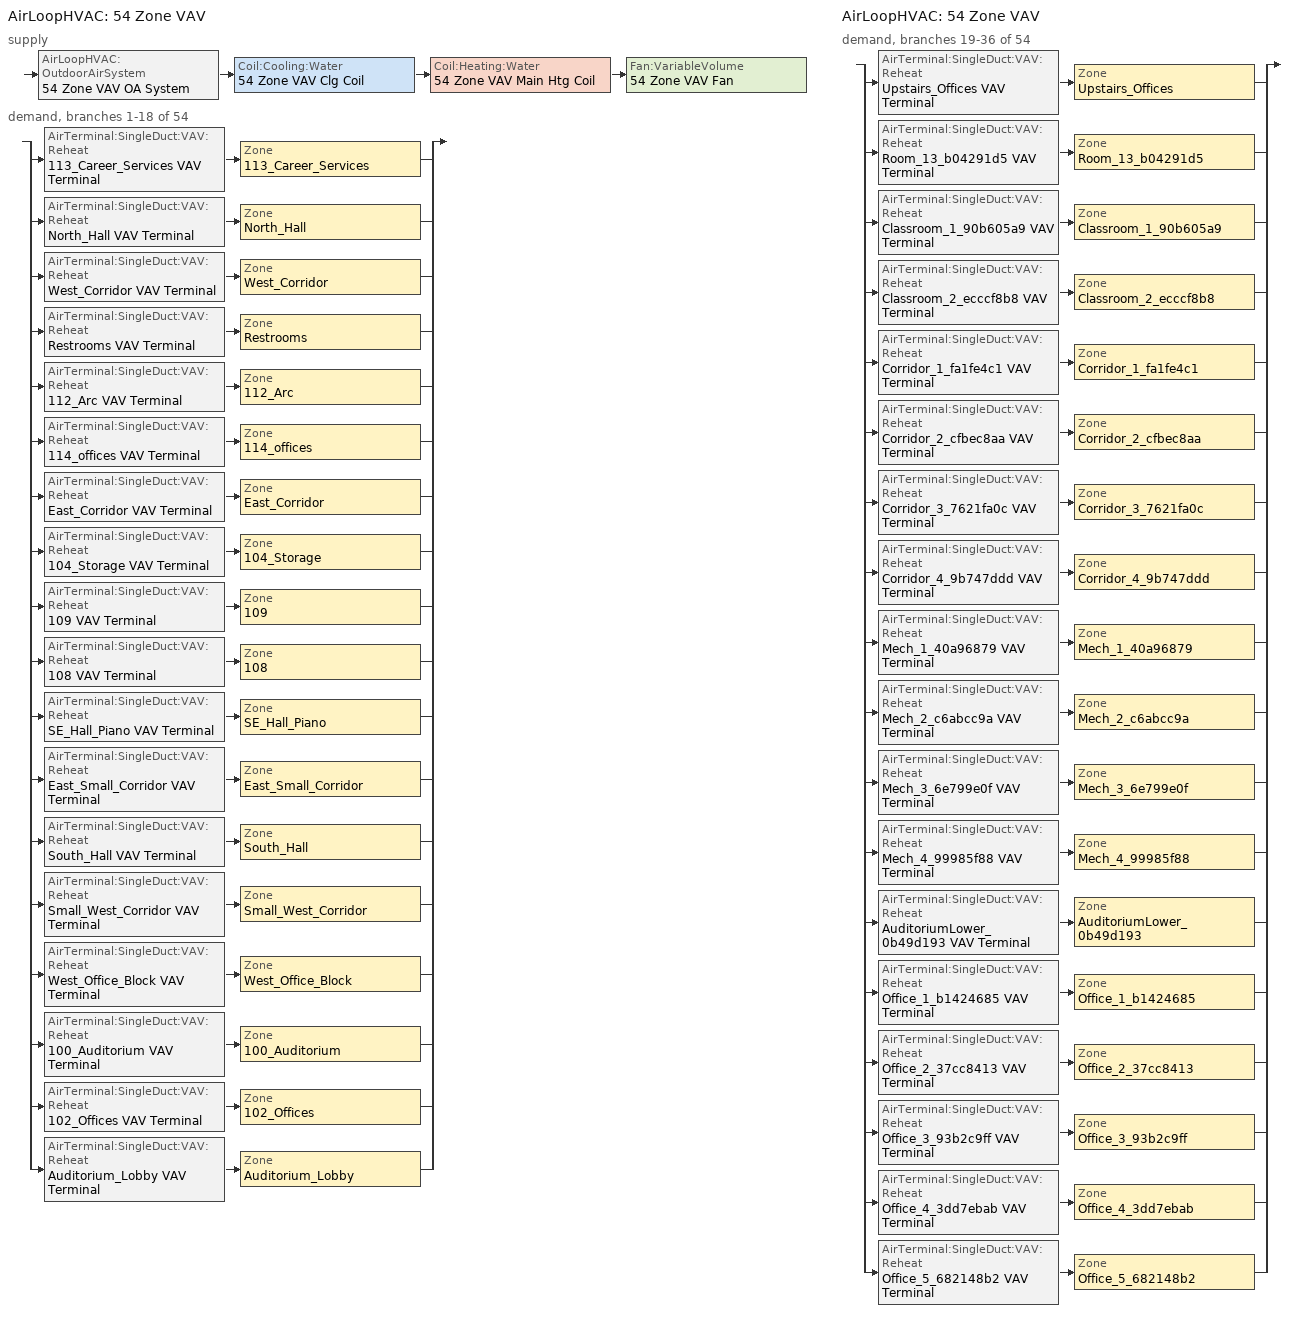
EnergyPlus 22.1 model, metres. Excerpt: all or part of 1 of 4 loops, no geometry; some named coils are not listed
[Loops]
AirLoopHVAC '54 Zone VAV'
 supply: AirLoopHVAC:OutdoorAirSystem '54 Zone VAV OA System' > Coil:Cooling:Water '54 Zone VAV Clg Coil' > Coil:Heating:Water '54 Zone VAV Main Htg Coil' > Fan:VariableVolume '54 Zone VAV Fan'
 demand, branches 1-18 of 54: split
  | AirTerminal:SingleDuct:VAV:Reheat '113_Career_Services VAV Terminal' > Zone '113_Career_Services'
  | AirTerminal:SingleDuct:VAV:Reheat 'North_Hall VAV Terminal' > Zone 'North_Hall'
  | AirTerminal:SingleDuct:VAV:Reheat 'West_Corridor VAV Terminal' > Zone 'West_Corridor'
  | AirTerminal:SingleDuct:VAV:Reheat 'Restrooms VAV Terminal' > Zone 'Restrooms'
  | AirTerminal:SingleDuct:VAV:Reheat '112_Arc VAV Terminal' > Zone '112_Arc'
  | AirTerminal:SingleDuct:VAV:Reheat '114_offices VAV Terminal' > Zone '114_offices'
  | AirTerminal:SingleDuct:VAV:Reheat 'East_Corridor VAV Terminal' > Zone 'East_Corridor'
  | AirTerminal:SingleDuct:VAV:Reheat '104_Storage VAV Terminal' > Zone '104_Storage'
  | AirTerminal:SingleDuct:VAV:Reheat '109 VAV Terminal' > Zone '109'
  | AirTerminal:SingleDuct:VAV:Reheat '108 VAV Terminal' > Zone '108'
  | AirTerminal:SingleDuct:VAV:Reheat 'SE_Hall_Piano VAV Terminal' > Zone 'SE_Hall_Piano'
  | AirTerminal:SingleDuct:VAV:Reheat 'East_Small_Corridor VAV Terminal' > Zone 'East_Small_Corridor'
  | AirTerminal:SingleDuct:VAV:Reheat 'South_Hall VAV Terminal' > Zone 'South_Hall'
  | AirTerminal:SingleDuct:VAV:Reheat 'Small_West_Corridor VAV Terminal' > Zone 'Small_West_Corridor'
  | AirTerminal:SingleDuct:VAV:Reheat 'West_Office_Block VAV Terminal' > Zone 'West_Office_Block'
  | AirTerminal:SingleDuct:VAV:Reheat '100_Auditorium VAV Terminal' > Zone '100_Auditorium'
  | AirTerminal:SingleDuct:VAV:Reheat '102_Offices VAV Terminal' > Zone '102_Offices'
  | AirTerminal:SingleDuct:VAV:Reheat 'Auditorium_Lobby VAV Terminal' > Zone 'Auditorium_Lobby'
AirLoopHVAC '54 Zone VAV'
 demand, branches 19-36 of 54: split
  | AirTerminal:SingleDuct:VAV:Reheat 'Upstairs_Offices VAV Terminal' > Zone 'Upstairs_Offices'
  | AirTerminal:SingleDuct:VAV:Reheat 'Room_13_b04291d5 VAV Terminal' > Zone 'Room_13_b04291d5'
  | AirTerminal:SingleDuct:VAV:Reheat 'Classroom_1_90b605a9 VAV Terminal' > Zone 'Classroom_1_90b605a9'
  | AirTerminal:SingleDuct:VAV:Reheat 'Classroom_2_ecccf8b8 VAV Terminal' > Zone 'Classroom_2_ecccf8b8'
  | AirTerminal:SingleDuct:VAV:Reheat 'Corridor_1_fa1fe4c1 VAV Terminal' > Zone 'Corridor_1_fa1fe4c1'
  | AirTerminal:SingleDuct:VAV:Reheat 'Corridor_2_cfbec8aa VAV Terminal' > Zone 'Corridor_2_cfbec8aa'
  | AirTerminal:SingleDuct:VAV:Reheat 'Corridor_3_7621fa0c VAV Terminal' > Zone 'Corridor_3_7621fa0c'
  | AirTerminal:SingleDuct:VAV:Reheat 'Corridor_4_9b747ddd VAV Terminal' > Zone 'Corridor_4_9b747ddd'
  | AirTerminal:SingleDuct:VAV:Reheat 'Mech_1_40a96879 VAV Terminal' > Zone 'Mech_1_40a96879'
  | AirTerminal:SingleDuct:VAV:Reheat 'Mech_2_c6abcc9a VAV Terminal' > Zone 'Mech_2_c6abcc9a'
  | AirTerminal:SingleDuct:VAV:Reheat 'Mech_3_6e799e0f VAV Terminal' > Zone 'Mech_3_6e799e0f'
  | AirTerminal:SingleDuct:VAV:Reheat 'Mech_4_99985f88 VAV Terminal' > Zone 'Mech_4_99985f88'
  | AirTerminal:SingleDuct:VAV:Reheat 'AuditoriumLower_0b49d193 VAV Terminal' > Zone 'AuditoriumLower_0b49d193'
  | AirTerminal:SingleDuct:VAV:Reheat 'Office_1_b1424685 VAV Terminal' > Zone 'Office_1_b1424685'
  | AirTerminal:SingleDuct:VAV:Reheat 'Office_2_37cc8413 VAV Terminal' > Zone 'Office_2_37cc8413'
  | AirTerminal:SingleDuct:VAV:Reheat 'Office_3_93b2c9ff VAV Terminal' > Zone 'Office_3_93b2c9ff'
  | AirTerminal:SingleDuct:VAV:Reheat 'Office_4_3dd7ebab VAV Terminal' > Zone 'Office_4_3dd7ebab'
  | AirTerminal:SingleDuct:VAV:Reheat 'Office_5_682148b2 VAV Terminal' > Zone 'Office_5_682148b2'
[DesignSpecification:OutdoorAir] Outdoor Air Method=Sum; Outdoor Air Flow per Zone=0; Outdoor Air Flow Air Changes per Hour=0
Name | Outdoor Air Flow per Person | Outdoor Air Flow per Zone Floor Area
SecondarySchool Auditorium Ventilation 1 | 0.00707921 | 0
SecondarySchool Office Ventilation 4; SecondarySchool Office Ventilation 1; SecondarySchool Office Ventilation 2; SecondarySchool Office Ventilation 5; SecondarySchool Office Ventilation 3 | 0.00943895 | 0
SecondarySchool Mechanical Ventilation 1; SecondarySchool Mechanical Ventilation 2; pre_1980::SecondarySchool::Mechanical_Ventilation; pre_1980::MediumOffice::Stair_Ventilation | 0 | 0.000254
SecondarySchool Lobby Ventilation 1; SecondarySchool Lobby Ventilation 3; pre_1980::SecondarySchool::Corridor_Ventilation; SecondarySchool Corridor Ventilation 2; SecondarySchool Corridor Ventilation 3; SecondarySchool Lobby Ventilation 2; SecondarySchool Corridor Ventilation 4; SecondarySchool Corridor Ventilation 1 | 0 | 0.000508
SecondarySchool Classroom Ventilation 1 | 0.00799951 | 0
pre_1980::SecondarySchool::Auditorium_Ventilation | 0.0070792 | 0
pre_1980::QuickServiceRestaurant::Dining_Ventilation; pre_1980::LargeHotel::Cafe_Ventilation; pre_1980::SecondarySchool::Office_Ventilation | 0.00943894 | 0
pre_1980::MediumOffice::Storage_Ventilation | 0 | 0.000762
pre_1980::SecondarySchool::Classroom_Ventilation | 0.0079995 | 0
pre_1980::QuickServiceRestaurant::Kitchen_Ventilation | 0 | 0.0023876
LargeHotel Banquet Ventilation 1; LargeHotel Banquet Ventilation 2 | 0.0100053 | 0
SecondarySchool Restroom Ventilation 1; pre_1980::SecondarySchool::Restroom_Ventilation | 0 | 0.0048768
[DesignSpecification:ZoneAirDistribution] Minimum Zone Ventilation Efficiency=0.6
100_Auditorium Design Spec Zone Air Dist; 102_Offices Design Spec Zone Air Dist; 104_Storage Design Spec Zone Air Dist; 108 Design Spec Zone Air Dist; 109 Design Spec Zone Air Dist; 112_Arc Design Spec Zone Air Dist; 113_Career_Services Design Spec Zone Air Dist; 114_offices Design Spec Zone Air Dist; AuditoriumLower_0b49d193 Design Spec Zone Air Dist; Auditorium_Lobby Design Spec Zone Air Dist; BogDining_e25f401a Design Spec Zone Air Dist; BogPlay_1_b863644b Design Spec Zone Air Dist; BogPlay_1_d1f076f9 Design Spec Zone Air Dist; BogPlay_2_4b3ae9fe Design Spec Zone Air Dist; BogPlay_2_d145e14c Design Spec Zone Air Dist; Classroom_1_90b605a9 Design Spec Zone Air Dist; Classroom_2_ecccf8b8 Design Spec Zone Air Dist; Corridor_1_fa1fe4c1 Design Spec Zone Air Dist; Corridor_2_cfbec8aa Design Spec Zone Air Dist; Corridor_3_7621fa0c Design Spec Zone Air Dist; Corridor_4_9b747ddd Design Spec Zone Air Dist; East_Corridor Design Spec Zone Air Dist; East_Small_Corridor Design Spec Zone Air Dist; Kitchen_1_55b9a759 Design Spec Zone Air Dist; Kitchen_2_b940211d Design Spec Zone Air Dist; Kitchen_3_3e9a0fb8 Design Spec Zone Air Dist; Mech_1_40a96879 Design Spec Zone Air Dist; Mech_2_c6abcc9a Design Spec Zone Air Dist; Mech_3_6e799e0f Design Spec Zone Air Dist; Mech_4_99985f88 Design Spec Zone Air Dist; North_Hall Design Spec Zone Air Dist; Office_1_b1424685 Design Spec Zone Air Dist; Office_2_37cc8413 Design Spec Zone Air Dist; Office_3_93b2c9ff Design Spec Zone Air Dist; Office_4_3dd7ebab Design Spec Zone Air Dist; Office_5_682148b2 Design Spec Zone Air Dist; Office_6_61dd9104 Design Spec Zone Air Dist; Restrooms Design Spec Zone Air Dist; Restroom_1_404313b9 Design Spec Zone Air Dist; Restroom_2_a377b4b3 Design Spec Zone Air Dist; Restroom_3_c201e5f7 Design Spec Zone Air Dist; Restroom_4_33babda2 Design Spec Zone Air Dist; Restroom_5_911a78e2 Design Spec Zone Air Dist; Restroom_6_a019d741 Design Spec Zone Air Dist; Room_13_b04291d5 Design Spec Zone Air Dist; SE_Hall_Piano Design Spec Zone Air Dist; Small_West_Corridor Design Spec Zone Air Dist; South_Hall Design Spec Zone Air Dist; Stair_1_1681051f Design Spec Zone Air Dist; Stair_2_976e6fd5 Design Spec Zone Air Dist; Stair_3_8f089848 Design Spec Zone Air Dist; Upstairs_Offices Design Spec Zone Air Dist; West_Corridor Design Spec Zone Air Dist; West_Office_Block Design Spec Zone Air Dist
[Sizing:Zone] Zone Cooling Design Supply Air Temperature Input Method=SupplyAirTemperature; Zone Cooling Design Supply Air Temperature=12.7778; Zone Cooling Design Supply Air Temperature Difference=11.11; Zone Heating Design Supply Air Temperature Input Method=SupplyAirTemperature; Zone Heating Design Supply Air Temperature=40; Zone Heating Design Supply Air Temperature Difference=11.11; Zone Cooling Design Supply Air Humidity Ratio=0.0085; Zone Heating Design Supply Air Humidity Ratio=0.008; Cooling Design Air Flow Method=DesignDayWithLimit; Cooling Design Air Flow Rate=0; Cooling Minimum Air Flow per Zone Floor Area=0.000762; Cooling Minimum Air Flow=0; Cooling Minimum Air Flow Fraction=0; Heating Design Air Flow Method=DesignDay; Heating Design Air Flow Rate=0; Heating Maximum Air Flow per Zone Floor Area=0.002032; Heating Maximum Air Flow=0.141576; Heating Maximum Air Flow Fraction=0.3; Account for Dedicated Outdoor Air System=No
Name | Design Specification Outdoor Air Object | Design Specification Zone Air Distribution Object
100_Auditorium | SecondarySchool Auditorium Ventilation 1 | 100_Auditorium Design Spec Zone Air Dist
102_Offices | SecondarySchool Office Ventilation 4 | 102_Offices Design Spec Zone Air Dist
104_Storage | SecondarySchool Mechanical Ventilation 1 | 104_Storage Design Spec Zone Air Dist
112_Arc | SecondarySchool Classroom Ventilation 1 | 112_Arc Design Spec Zone Air Dist
113_Career_Services | SecondarySchool Office Ventilation 1 | 113_Career_Services Design Spec Zone Air Dist
114_offices | SecondarySchool Office Ventilation 2 | 114_offices Design Spec Zone Air Dist
AuditoriumLower_0b49d193 | pre_1980::SecondarySchool::Auditorium_Ventilation | AuditoriumLower_0b49d193 Design Spec Zone Air Dist
Auditorium_Lobby | SecondarySchool Lobby Ventilation 3 | Auditorium_Lobby Design Spec Zone Air Dist
Classroom_1_90b605a9 | pre_1980::SecondarySchool::Classroom_Ventilation | Classroom_1_90b605a9 Design Spec Zone Air Dist
Classroom_2_ecccf8b8 | pre_1980::SecondarySchool::Classroom_Ventilation | Classroom_2_ecccf8b8 Design Spec Zone Air Dist
Corridor_1_fa1fe4c1 | pre_1980::SecondarySchool::Corridor_Ventilation | Corridor_1_fa1fe4c1 Design Spec Zone Air Dist
Corridor_2_cfbec8aa | pre_1980::SecondarySchool::Corridor_Ventilation | Corridor_2_cfbec8aa Design Spec Zone Air Dist
Corridor_3_7621fa0c | pre_1980::SecondarySchool::Corridor_Ventilation | Corridor_3_7621fa0c Design Spec Zone Air Dist
Corridor_4_9b747ddd | pre_1980::SecondarySchool::Corridor_Ventilation | Corridor_4_9b747ddd Design Spec Zone Air Dist
East_Corridor | SecondarySchool Corridor Ventilation 2 | East_Corridor Design Spec Zone Air Dist
East_Small_Corridor | SecondarySchool Corridor Ventilation 3 | East_Small_Corridor Design Spec Zone Air Dist
Mech_1_40a96879 | pre_1980::SecondarySchool::Mechanical_Ventilation | Mech_1_40a96879 Design Spec Zone Air Dist
Mech_2_c6abcc9a | pre_1980::SecondarySchool::Mechanical_Ventilation | Mech_2_c6abcc9a Design Spec Zone Air Dist
Mech_3_6e799e0f | pre_1980::SecondarySchool::Mechanical_Ventilation | Mech_3_6e799e0f Design Spec Zone Air Dist
Mech_4_99985f88 | pre_1980::SecondarySchool::Mechanical_Ventilation | Mech_4_99985f88 Design Spec Zone Air Dist
North_Hall | LargeHotel Banquet Ventilation 1 | North_Hall Design Spec Zone Air Dist
Office_1_b1424685 | pre_1980::SecondarySchool::Office_Ventilation | Office_1_b1424685 Design Spec Zone Air Dist
Office_2_37cc8413 | pre_1980::SecondarySchool::Office_Ventilation | Office_2_37cc8413 Design Spec Zone Air Dist
Office_3_93b2c9ff | pre_1980::SecondarySchool::Office_Ventilation | Office_3_93b2c9ff Design Spec Zone Air Dist
Office_4_3dd7ebab | pre_1980::SecondarySchool::Office_Ventilation | Office_4_3dd7ebab Design Spec Zone Air Dist
Office_5_682148b2 | pre_1980::SecondarySchool::Office_Ventilation | Office_5_682148b2 Design Spec Zone Air Dist
Restrooms | SecondarySchool Restroom Ventilation 1 | Restrooms Design Spec Zone Air Dist
Room_13_b04291d5 | pre_1980::SecondarySchool::Classroom_Ventilation | Room_13_b04291d5 Design Spec Zone Air Dist
SE_Hall_Piano | SecondarySchool Lobby Ventilation 2 | SE_Hall_Piano Design Spec Zone Air Dist
Small_West_Corridor | SecondarySchool Corridor Ventilation 4 | Small_West_Corridor Design Spec Zone Air Dist
South_Hall | LargeHotel Banquet Ventilation 2 | South_Hall Design Spec Zone Air Dist
Upstairs_Offices | SecondarySchool Office Ventilation 5 | Upstairs_Offices Design Spec Zone Air Dist
West_Corridor | SecondarySchool Corridor Ventilation 1 | West_Corridor Design Spec Zone Air Dist
West_Office_Block | SecondarySchool Office Ventilation 3 | West_Office_Block Design Spec Zone Air Dist
[Sizing:System]
54 Zone VAV: Type of Load to Size On=Sensible; Design Outdoor Air Flow Rate=Autosize; Central Heating Maximum System Air Flow Ratio=0.3; Preheat Design Temperature=7.22222; Preheat Design Humidity Ratio=0.008; Precool Design Temperature=12.7778; Precool Design Humidity Ratio=0.008; Central Cooling Design Supply Air Temperature=12.7778; Central Heating Design Supply Air Temperature=12.7778; Type of Zone Sum to Use=Coincident; 100 Outdoor Air in Cooling=No; 100 Outdoor Air in Heating=No; Central Cooling Design Supply Air Humidity Ratio=0.0085; Central Heating Design Supply Air Humidity Ratio=0.008; Cooling Supply Air Flow Rate Method=DesignDay; Cooling Supply Air Flow Rate=0; Cooling Supply Air Flow Rate Per Floor Area=0.00996765; Cooling Fraction of Autosized Cooling Supply Air Flow Rate=1; Cooling Supply Air Flow Rate Per Unit Cooling Capacity=3.94755e-05; Heating Supply Air Flow Rate Method=DesignDay; Heating Supply Air Flow Rate=0; Heating Supply Air Flow Rate Per Floor Area=0.00996765; Heating Fraction of Autosized Heating Supply Air Flow Rate=1; Heating Fraction of Autosized Cooling Supply Air Flow Rate=1; Heating Supply Air Flow Rate Per Unit Heating Capacity=3.15882e-05; System Outdoor Air Method=ZoneSum; Zone Maximum Outdoor Air Fraction=1; Cooling Design Capacity Method=CoolingDesignCapacity; Cooling Design Capacity=Autosize; Cooling Design Capacity Per Floor Area=234.7; Fraction of Autosized Cooling Design Capacity=1; Heating Design Capacity Method=HeatingDesignCapacity; Heating Design Capacity=Autosize; Heating Design Capacity Per Floor Area=157; Fraction of Autosized Heating Design Capacity=1; Central Cooling Capacity Control Method=OnOff; Occupant Diversity=Autosize
[ZoneControl:Thermostat] Temperature Difference Between Cutout And Setpoint=0
Name | Zone or ZoneList | Control Type Schedule | Control 1
100_Auditorium Thermostat | 100_Auditorium | 100_Auditorium Thermostat Schedule | Thermostat Setpoint Dual Setpoint 12
102_Offices Thermostat | 102_Offices | 102_Offices Thermostat Schedule | Thermostat Setpoint Dual Setpoint 10
104_Storage Thermostat | 104_Storage | 104_Storage Thermostat Schedule | Thermostat Setpoint Dual Setpoint 1
112_Arc Thermostat | 112_Arc | 112_Arc Thermostat Schedule | Thermostat Setpoint Dual Setpoint 13
113_Career_Services Thermostat | 113_Career_Services | 113_Career_Services Thermostat Schedule | Thermostat Setpoint Dual Setpoint 2
114_offices Thermostat | 114_offices | 114_offices Thermostat Schedule | Thermostat Setpoint Dual Setpoint 3
AuditoriumLower_0b49d193 Thermostat | AuditoriumLower_0b49d193 | AuditoriumLower_0b49d193 Thermostat Schedule | pre_1980::SecondarySchool::Auditorium_Setpoint
Auditorium_Lobby Thermostat | Auditorium_Lobby | Auditorium_Lobby Thermostat Schedule | Thermostat Setpoint Dual Setpoint 19
Classroom_1_90b605a9 Thermostat | Classroom_1_90b605a9 | Classroom_1_90b605a9 Thermostat Schedule | pre_1980::SecondarySchool::Classroom_Setpoint 1
Classroom_2_ecccf8b8 Thermostat | Classroom_2_ecccf8b8 | Classroom_2_ecccf8b8 Thermostat Schedule | pre_1980::SecondarySchool::Classroom_Setpoint 2
Corridor_1_fa1fe4c1 Thermostat | Corridor_1_fa1fe4c1 | Corridor_1_fa1fe4c1 Thermostat Schedule | pre_1980::SecondarySchool::Corridor_Setpoint
Corridor_2_cfbec8aa Thermostat | Corridor_2_cfbec8aa | Corridor_2_cfbec8aa Thermostat Schedule | pre_1980::SecondarySchool::Corridor_Setpoint 1
Corridor_3_7621fa0c Thermostat | Corridor_3_7621fa0c | Corridor_3_7621fa0c Thermostat Schedule | pre_1980::SecondarySchool::Corridor_Setpoint 2
Corridor_4_9b747ddd Thermostat | Corridor_4_9b747ddd | Corridor_4_9b747ddd Thermostat Schedule | pre_1980::SecondarySchool::Corridor_Setpoint 3
East_Corridor Thermostat | East_Corridor | East_Corridor Thermostat Schedule | Thermostat Setpoint Dual Setpoint 6
East_Small_Corridor Thermostat | East_Small_Corridor | East_Small_Corridor Thermostat Schedule | Thermostat Setpoint Dual Setpoint 17
Mech_1_40a96879 Thermostat | Mech_1_40a96879 | Mech_1_40a96879 Thermostat Schedule | pre_1980::SecondarySchool::Mechanical_Setpoint
Mech_2_c6abcc9a Thermostat | Mech_2_c6abcc9a | Mech_2_c6abcc9a Thermostat Schedule | pre_1980::SecondarySchool::Mechanical_Setpoint 1
Mech_3_6e799e0f Thermostat | Mech_3_6e799e0f | Mech_3_6e799e0f Thermostat Schedule | pre_1980::SecondarySchool::Mechanical_Setpoint 2
Mech_4_99985f88 Thermostat | Mech_4_99985f88 | Mech_4_99985f88 Thermostat Schedule | pre_1980::SecondarySchool::Mechanical_Setpoint 3
North_Hall Thermostat | North_Hall | North_Hall Thermostat Schedule | Thermostat Setpoint Dual Setpoint 4
Office_1_b1424685 Thermostat | Office_1_b1424685 | Office_1_b1424685 Thermostat Schedule | pre_1980::SecondarySchool::Office_Setpoint
Office_2_37cc8413 Thermostat | Office_2_37cc8413 | Office_2_37cc8413 Thermostat Schedule | pre_1980::SecondarySchool::Office_Setpoint 1
Office_3_93b2c9ff Thermostat | Office_3_93b2c9ff | Office_3_93b2c9ff Thermostat Schedule | pre_1980::SecondarySchool::Office_Setpoint 2
Office_4_3dd7ebab Thermostat | Office_4_3dd7ebab | Office_4_3dd7ebab Thermostat Schedule | pre_1980::SecondarySchool::Office_Setpoint 3
Office_5_682148b2 Thermostat | Office_5_682148b2 | Office_5_682148b2 Thermostat Schedule | pre_1980::SecondarySchool::Office_Setpoint 4
Restrooms Thermostat | Restrooms | Restrooms Thermostat Schedule | Thermostat Setpoint Dual Setpoint 9
Room_13_b04291d5 Thermostat | Room_13_b04291d5 | Room_13_b04291d5 Thermostat Schedule | pre_1980::SecondarySchool::Classroom_Setpoint
SE_Hall_Piano Thermostat | SE_Hall_Piano | SE_Hall_Piano Thermostat Schedule | Thermostat Setpoint Dual Setpoint 16
Small_West_Corridor Thermostat | Small_West_Corridor | Small_West_Corridor Thermostat Schedule | Thermostat Setpoint Dual Setpoint 5
South_Hall Thermostat | South_Hall | South_Hall Thermostat Schedule | Thermostat Setpoint Dual Setpoint 18
Upstairs_Offices Thermostat | Upstairs_Offices | Upstairs_Offices Thermostat Schedule | Thermostat Setpoint Dual Setpoint 11
West_Corridor Thermostat | West_Corridor | West_Corridor Thermostat Schedule | Thermostat Setpoint Dual Setpoint 8
West_Office_Block Thermostat | West_Office_Block | West_Office_Block Thermostat Schedule | Thermostat Setpoint Dual Setpoint 7
[ThermostatSetpoint:DualSetpoint]
Name | Heating Setpoint Temperature Schedule | Cooling Setpoint Temperature Schedule
Thermostat Setpoint Dual Setpoint 12; Thermostat Setpoint Dual Setpoint 10; Thermostat Setpoint Dual Setpoint 1; Thermostat Setpoint Dual Setpoint 13; Thermostat Setpoint Dual Setpoint 2; Thermostat Setpoint Dual Setpoint 3; pre_1980::SecondarySchool::Auditorium_Setpoint; Thermostat Setpoint Dual Setpoint 19; pre_1980::SecondarySchool::Classroom_Setpoint 1; pre_1980::SecondarySchool::Classroom_Setpoint 2; Thermostat Setpoint Dual Setpoint 6; Thermostat Setpoint Dual Setpoint 17; Thermostat Setpoint Dual Setpoint 4; pre_1980::SecondarySchool::Office_Setpoint; pre_1980::SecondarySchool::Office_Setpoint 1; pre_1980::SecondarySchool::Office_Setpoint 2; pre_1980::SecondarySchool::Office_Setpoint 3; pre_1980::SecondarySchool::Office_Setpoint 4; Thermostat Setpoint Dual Setpoint 9; pre_1980::SecondarySchool::Classroom_Setpoint; Thermostat Setpoint Dual Setpoint 16; Thermostat Setpoint Dual Setpoint 5; Thermostat Setpoint Dual Setpoint 18; Thermostat Setpoint Dual Setpoint 11; Thermostat Setpoint Dual Setpoint 8; Thermostat Setpoint Dual Setpoint 7 | SecondarySchool HtgSetp | SecondarySchool ClgSetp
pre_1980::SecondarySchool::Corridor_Setpoint; pre_1980::SecondarySchool::Corridor_Setpoint 1; pre_1980::SecondarySchool::Corridor_Setpoint 2; pre_1980::SecondarySchool::Corridor_Setpoint 3; pre_1980::SecondarySchool::Mechanical_Setpoint; pre_1980::SecondarySchool::Mechanical_Setpoint 1; pre_1980::SecondarySchool::Mechanical_Setpoint 2; pre_1980::SecondarySchool::Mechanical_Setpoint 3 | SecondarySchool HtgSetp BathCorrMechKitchen | SecondarySchool ClgSetp BathCorrMechKitchen
[AirTerminal:SingleDuct:VAV:Reheat] Availability Schedule=Always On Discrete; Maximum Air Flow Rate=Autosize; Zone Minimum Air Flow Input Method=Constant; Constant Minimum Air Flow Fraction=0.3; Fixed Minimum Air Flow Rate=0; Maximum Hot Water or Steam Flow Rate=Autosize; Minimum Hot Water or Steam Flow Rate=0; Convergence Tolerance=0.001; Damper Heating Action=Normal; Maximum Flow per Zone Floor Area During Reheat=Autocalculate; Maximum Flow Fraction During Reheat=0.5; Maximum Reheat Air Temperature=40
Name | Reheat Coil
100_Auditorium VAV Terminal | 100_Auditorium Reheat Coil
102_Offices VAV Terminal | 102_Offices Reheat Coil
104_Storage VAV Terminal | 104_Storage Reheat Coil
108 VAV Terminal | 108 Reheat Coil
109 VAV Terminal | 109 Reheat Coil
112_Arc VAV Terminal | 112_Arc Reheat Coil
113_Career_Services VAV Terminal | 113_Career_Services Reheat Coil
114_offices VAV Terminal | 114_offices Reheat Coil
AuditoriumLower_0b49d193 VAV Terminal | AuditoriumLower_0b49d193 Reheat Coil
Auditorium_Lobby VAV Terminal | Auditorium_Lobby Reheat Coil
Classroom_1_90b605a9 VAV Terminal | Classroom_1_90b605a9 Reheat Coil
Classroom_2_ecccf8b8 VAV Terminal | Classroom_2_ecccf8b8 Reheat Coil
Corridor_1_fa1fe4c1 VAV Terminal | Corridor_1_fa1fe4c1 Reheat Coil
Corridor_2_cfbec8aa VAV Terminal | Corridor_2_cfbec8aa Reheat Coil
Corridor_3_7621fa0c VAV Terminal | Corridor_3_7621fa0c Reheat Coil
Corridor_4_9b747ddd VAV Terminal | Corridor_4_9b747ddd Reheat Coil
East_Corridor VAV Terminal | East_Corridor Reheat Coil
East_Small_Corridor VAV Terminal | East_Small_Corridor Reheat Coil
Mech_1_40a96879 VAV Terminal | Mech_1_40a96879 Reheat Coil
Mech_2_c6abcc9a VAV Terminal | Mech_2_c6abcc9a Reheat Coil
Mech_3_6e799e0f VAV Terminal | Mech_3_6e799e0f Reheat Coil
Mech_4_99985f88 VAV Terminal | Mech_4_99985f88 Reheat Coil
North_Hall VAV Terminal | North_Hall Reheat Coil
Office_1_b1424685 VAV Terminal | Office_1_b1424685 Reheat Coil
Office_2_37cc8413 VAV Terminal | Office_2_37cc8413 Reheat Coil
Office_3_93b2c9ff VAV Terminal | Office_3_93b2c9ff Reheat Coil
Office_4_3dd7ebab VAV Terminal | Office_4_3dd7ebab Reheat Coil
Office_5_682148b2 VAV Terminal | Office_5_682148b2 Reheat Coil
Restrooms VAV Terminal | Restrooms Reheat Coil
Room_13_b04291d5 VAV Terminal | Room_13_b04291d5 Reheat Coil
SE_Hall_Piano VAV Terminal | SE_Hall_Piano Reheat Coil
Small_West_Corridor VAV Terminal | Small_West_Corridor Reheat Coil
South_Hall VAV Terminal | South_Hall Reheat Coil
Upstairs_Offices VAV Terminal | Upstairs_Offices Reheat Coil
West_Corridor VAV Terminal | West_Corridor Reheat Coil
West_Office_Block VAV Terminal | West_Office_Block Reheat Coil
[Zone equipment]
100_Auditorium: 100_Auditorium VAV Terminal
102_Offices: 102_Offices VAV Terminal
104_Storage: 104_Storage VAV Terminal
108: 108 VAV Terminal
109: 109 VAV Terminal
112_Arc: 112_Arc VAV Terminal
113_Career_Services: 113_Career_Services VAV Terminal
114_offices: 114_offices VAV Terminal
AuditoriumLower_0b49d193: AuditoriumLower_0b49d193 VAV Terminal
Auditorium_Lobby: Auditorium_Lobby VAV Terminal
Classroom_1_90b605a9: Classroom_1_90b605a9 VAV Terminal
Classroom_2_ecccf8b8: Classroom_2_ecccf8b8 VAV Terminal
Corridor_1_fa1fe4c1: Corridor_1_fa1fe4c1 VAV Terminal
Corridor_2_cfbec8aa: Corridor_2_cfbec8aa VAV Terminal
Corridor_3_7621fa0c: Corridor_3_7621fa0c VAV Terminal
Corridor_4_9b747ddd: Corridor_4_9b747ddd VAV Terminal
East_Corridor: East_Corridor VAV Terminal
East_Small_Corridor: East_Small_Corridor VAV Terminal
Mech_1_40a96879: Mech_1_40a96879 VAV Terminal
Mech_2_c6abcc9a: Mech_2_c6abcc9a VAV Terminal
Mech_3_6e799e0f: Mech_3_6e799e0f VAV Terminal
Mech_4_99985f88: Mech_4_99985f88 VAV Terminal
North_Hall: North_Hall VAV Terminal
Office_1_b1424685: Office_1_b1424685 VAV Terminal
Office_2_37cc8413: Office_2_37cc8413 VAV Terminal
Office_3_93b2c9ff: Office_3_93b2c9ff VAV Terminal
Office_4_3dd7ebab: Office_4_3dd7ebab VAV Terminal
Office_5_682148b2: Office_5_682148b2 VAV Terminal
Restrooms: Restrooms VAV Terminal
Room_13_b04291d5: Room_13_b04291d5 VAV Terminal
SE_Hall_Piano: SE_Hall_Piano VAV Terminal
Small_West_Corridor: Small_West_Corridor VAV Terminal
South_Hall: South_Hall VAV Terminal
Upstairs_Offices: Upstairs_Offices VAV Terminal
West_Corridor: West_Corridor VAV Terminal
West_Office_Block: West_Office_Block VAV Terminal
[Fan:VariableVolume]
54 Zone VAV Fan: Availability Schedule=Always On Discrete; Fan Total Efficiency=0.602778; Pressure Rise=996.356; Maximum Flow Rate=AutoSize; Fan Power Minimum Flow Rate Input Method=Fraction; Fan Power Minimum Flow Fraction=0.25; Fan Power Minimum Air Flow Rate=0; Motor Efficiency=0.875; Motor In Airstream Fraction=1; Fan Power Coefficient 1=0.0407599; Fan Power Coefficient 2=0.088045; Fan Power Coefficient 3=-0.0729261; Fan Power Coefficient 4=0.94374; Fan Power Coefficient 5=0; EndUse Subcategory=VAV System Fans
[Coil:Cooling:Water]
54 Zone VAV Clg Coil: Availability Schedule=Always On Discrete; Design Water Flow Rate=Autosize; Design Air Flow Rate=Autosize; Design Inlet Water Temperature=Autosize; Design Inlet Air Temperature=Autosize; Design Outlet Air Temperature=Autosize; Design Inlet Air Humidity Ratio=Autosize; Design Outlet Air Humidity Ratio=Autosize; Type of Analysis=SimpleAnalysis; Heat Exchanger Configuration=CrossFlow
[Coil:Heating:Water]
54 Zone VAV Main Htg Coil: Availability Schedule=Always On Discrete; UFactor Times Area Value=Autosize; Maximum Water Flow Rate=Autosize; Performance Input Method=UFactorTimesAreaAndDesignWaterFlowRate; Rated Capacity=Autosize; Rated Inlet Water Temperature=82.2222; Rated Inlet Air Temperature=7.22222; Rated Outlet Water Temperature=71.1111; Rated Outlet Air Temperature=12.7778; Rated Ratio for Air and Water Convection=0.5
[Controller:WaterCoil] Control Variable=Temperature; Actuator Variable=Flow; Maximum Actuated Flow=Autosize; Minimum Actuated Flow=0
Name | Action | Controller Convergence Tolerance
54 Zone VAV Clg Coil Controller | Reverse | Autosize
54 Zone VAV Main Htg Coil Controller | Normal | 0.1
[Controller:OutdoorAir]
54 Zone VAV OA Controller: Minimum Outdoor Air Flow Rate=Autosize; Maximum Outdoor Air Flow Rate=Autosize; Economizer Control Type=NoEconomizer; Economizer Control Action Type=ModulateFlow; Economizer Maximum Limit DryBulb Temperature=28; Economizer Maximum Limit Enthalpy=64000; Lockout Type=NoLockout; Minimum Limit Type=FixedMinimum; Mechanical Ventilation Controller=54 Zone VAV Vent Controller; High Humidity Control=No; Control High Indoor Humidity Based on Outdoor Humidity Ratio=Yes; Heat Recovery Bypass Control Type=BypassWhenWithinEconomizerLimits
[Controller:MechanicalVentilation]
54 Zone VAV Vent Controller: Availability Schedule=Always On Discrete; Demand Controlled Ventilation=No; System Outdoor Air Method=ZoneSum; Zone or ZoneList 1=100_Auditorium; Design Specification Outdoor Air Object Name 1=SecondarySchool Auditorium Ventilation 1; Design Specification Zone Air Distribution Object Name 1=100_Auditorium Design Spec Zone Air Dist; Zone or ZoneList 2=102_Offices; Design Specification Outdoor Air Object Name 2=SecondarySchool Office Ventilation 4; Design Specification Zone Air Distribution Object Name 2=102_Offices Design Spec Zone Air Dist; Zone or ZoneList 3=104_Storage; Design Specification Outdoor Air Object Name 3=SecondarySchool Mechanical Ventilation 1; Design Specification Zone Air Distribution Object Name 3=104_Storage Design Spec Zone Air Dist; Zone or ZoneList 4=108; Design Specification Outdoor Air Object Name 4=SecondarySchool Lobby Ventilation 1; Design Specification Zone Air Distribution Object Name 4=108 Design Spec Zone Air Dist; Zone or ZoneList 5=109; Design Specification Outdoor Air Object Name 5=SecondarySchool Mechanical Ventilation 2; Design Specification Zone Air Distribution Object Name 5=109 Design Spec Zone Air Dist; Zone or ZoneList 6=112_Arc; Design Specification Outdoor Air Object Name 6=SecondarySchool Classroom Ventilation 1; Design Specification Zone Air Distribution Object Name 6=112_Arc Design Spec Zone Air Dist; Zone or ZoneList 7=113_Career_Services; Design Specification Outdoor Air Object Name 7=SecondarySchool Office Ventilation 1; Design Specification Zone Air Distribution Object Name 7=113_Career_Services Design Spec Zone Air Dist; Zone or ZoneList 8=114_offices; Design Specification Outdoor Air Object Name 8=SecondarySchool Office Ventilation 2; Design Specification Zone Air Distribution Object Name 8=114_offices Design Spec Zone Air Dist; Zone or ZoneList 9=AuditoriumLower_0b49d193; Design Specification Outdoor Air Object Name 9=pre_1980::SecondarySchool::Auditorium_Ventilation; Design Specification Zone Air Distribution Object Name 9=AuditoriumLower_0b49d193 Design Spec Zone Air Dist; Zone or ZoneList 10=Auditorium_Lobby; Design Specification Outdoor Air Object Name 10=SecondarySchool Lobby Ventilation 3; Design Specification Zone Air Distribution Object Name 10=Auditorium_Lobby Design Spec Zone Air Dist; Zone or ZoneList 11=BogDining_e25f401a; Design Specification Outdoor Air Object Name 11=pre_1980::QuickServiceRestaurant::Dining_Ventilation; Design Specification Zone Air Distribution Object Name 11=BogDining_e25f401a Design Spec Zone Air Dist; Zone or ZoneList 12=BogPlay_1_b863644b; Design Specification Outdoor Air Object Name 12=pre_1980::MediumOffice::Storage_Ventilation; Design Specification Zone Air Distribution Object Name 12=BogPlay_1_b863644b Design Spec Zone Air Dist; Zone or ZoneList 13=BogPlay_1_d1f076f9; Design Specification Outdoor Air Object Name 13=pre_1980::LargeHotel::Cafe_Ventilation; Design Specification Zone Air Distribution Object Name 13=BogPlay_1_d1f076f9 Design Spec Zone Air Dist; Zone or ZoneList 14=BogPlay_2_4b3ae9fe; Design Specification Outdoor Air Object Name 14=pre_1980::MediumOffice::Storage_Ventilation; Design Specification Zone Air Distribution Object Name 14=BogPlay_2_4b3ae9fe Design Spec Zone Air Dist; Zone or ZoneList 15=BogPlay_2_d145e14c; Design Specification Outdoor Air Object Name 15=pre_1980::LargeHotel::Cafe_Ventilation; Design Specification Zone Air Distribution Object Name 15=BogPlay_2_d145e14c Design Spec Zone Air Dist; Zone or ZoneList 16=Classroom_1_90b605a9; Design Specification Outdoor Air Object Name 16=pre_1980::SecondarySchool::Classroom_Ventilation; Design Specification Zone Air Distribution Object Name 16=Classroom_1_90b605a9 Design Spec Zone Air Dist; Zone or ZoneList 17=Classroom_2_ecccf8b8; Design Specification Outdoor Air Object Name 17=pre_1980::SecondarySchool::Classroom_Ventilation; Design Specification Zone Air Distribution Object Name 17=Classroom_2_ecccf8b8 Design Spec Zone Air Dist; Zone or ZoneList 18=Corridor_1_fa1fe4c1; Design Specification Outdoor Air Object Name 18=pre_1980::SecondarySchool::Corridor_Ventilation; Design Specification Zone Air Distribution Object Name 18=Corridor_1_fa1fe4c1 Design Spec Zone Air Dist; Zone or ZoneList 19=Corridor_2_cfbec8aa; Design Specification Outdoor Air Object Name 19=pre_1980::SecondarySchool::Corridor_Ventilation; Design Specification Zone Air Distribution Object Name 19=Corridor_2_cfbec8aa Design Spec Zone Air Dist; Zone or ZoneList 20=Corridor_3_7621fa0c; Design Specification Outdoor Air Object Name 20=pre_1980::SecondarySchool::Corridor_Ventilation; Design Specification Zone Air Distribution Object Name 20=Corridor_3_7621fa0c Design Spec Zone Air Dist; Zone or ZoneList 21=Corridor_4_9b747ddd; Design Specification Outdoor Air Object Name 21=pre_1980::SecondarySchool::Corridor_Ventilation; Design Specification Zone Air Distribution Object Name 21=Corridor_4_9b747ddd Design Spec Zone Air Dist; Zone or ZoneList 22=East_Corridor; Design Specification Outdoor Air Object Name 22=SecondarySchool Corridor Ventilation 2; Design Specification Zone Air Distribution Object Name 22=East_Corridor Design Spec Zone Air Dist; Zone or ZoneList 23=East_Small_Corridor; Design Specification Outdoor Air Object Name 23=SecondarySchool Corridor Ventilation 3; Design Specification Zone Air Distribution Object Name 23=East_Small_Corridor Design Spec Zone Air Dist; Zone or ZoneList 24=Kitchen_1_55b9a759; Design Specification Outdoor Air Object Name 24=pre_1980::QuickServiceRestaurant::Kitchen_Ventilation; Design Specification Zone Air Distribution Object Name 24=Kitchen_1_55b9a759 Design Spec Zone Air Dist; Zone or ZoneList 25=Kitchen_2_b940211d; Design Specification Outdoor Air Object Name 25=pre_1980::QuickServiceRestaurant::Kitchen_Ventilation; Design Specification Zone Air Distribution Object Name 25=Kitchen_2_b940211d Design Spec Zone Air Dist; Zone or ZoneList 26=Kitchen_3_3e9a0fb8; Design Specification Outdoor Air Object Name 26=pre_1980::QuickServiceRestaurant::Kitchen_Ventilation; Design Specification Zone Air Distribution Object Name 26=Kitchen_3_3e9a0fb8 Design Spec Zone Air Dist; Zone or ZoneList 27=Mech_1_40a96879; Design Specification Outdoor Air Object Name 27=pre_1980::SecondarySchool::Mechanical_Ventilation; Design Specification Zone Air Distribution Object Name 27=Mech_1_40a96879 Design Spec Zone Air Dist; Zone or ZoneList 28=Mech_2_c6abcc9a; Design Specification Outdoor Air Object Name 28=pre_1980::SecondarySchool::Mechanical_Ventilation; Design Specification Zone Air Distribution Object Name 28=Mech_2_c6abcc9a Design Spec Zone Air Dist; Zone or ZoneList 29=Mech_3_6e799e0f; Design Specification Outdoor Air Object Name 29=pre_1980::SecondarySchool::Mechanical_Ventilation; Design Specification Zone Air Distribution Object Name 29=Mech_3_6e799e0f Design Spec Zone Air Dist; Zone or ZoneList 30=Mech_4_99985f88; Design Specification Outdoor Air Object Name 30=pre_1980::SecondarySchool::Mechanical_Ventilation; Design Specification Zone Air Distribution Object Name 30=Mech_4_99985f88 Design Spec Zone Air Dist; Zone or ZoneList 31=North_Hall; Design Specification Outdoor Air Object Name 31=LargeHotel Banquet Ventilation 1; Design Specification Zone Air Distribution Object Name 31=North_Hall Design Spec Zone Air Dist; Zone or ZoneList 32=Office_1_b1424685; Design Specification Outdoor Air Object Name 32=pre_1980::SecondarySchool::Office_Ventilation; Design Specification Zone Air Distribution Object Name 32=Office_1_b1424685 Design Spec Zone Air Dist; Zone or ZoneList 33=Office_2_37cc8413; Design Specification Outdoor Air Object Name 33=pre_1980::SecondarySchool::Office_Ventilation; Design Specification Zone Air Distribution Object Name 33=Office_2_37cc8413 Design Spec Zone Air Dist; Zone or ZoneList 34=Office_3_93b2c9ff; Design Specification Outdoor Air Object Name 34=pre_1980::SecondarySchool::Office_Ventilation; Design Specification Zone Air Distribution Object Name 34=Office_3_93b2c9ff Design Spec Zone Air Dist; Zone or ZoneList 35=Office_4_3dd7ebab; Design Specification Outdoor Air Object Name 35=pre_1980::SecondarySchool::Office_Ventilation; Design Specification Zone Air Distribution Object Name 35=Office_4_3dd7ebab Design Spec Zone Air Dist; Zone or ZoneList 36=Office_5_682148b2; Design Specification Outdoor Air Object Name 36=pre_1980::SecondarySchool::Office_Ventilation; Design Specification Zone Air Distribution Object Name 36=Office_5_682148b2 Design Spec Zone Air Dist; Zone or ZoneList 37=Office_6_61dd9104; Design Specification Outdoor Air Object Name 37=pre_1980::SecondarySchool::Office_Ventilation; Design Specification Zone Air Distribution Object Name 37=Office_6_61dd9104 Design Spec Zone Air Dist; Zone or ZoneList 38=Restrooms; Design Specification Outdoor Air Object Name 38=SecondarySchool Restroom Ventilation 1; Design Specification Zone Air Distribution Object Name 38=Restrooms Design Spec Zone Air Dist; Zone or ZoneList 39=Restroom_1_404313b9; Design Specification Outdoor Air Object Name 39=pre_1980::SecondarySchool::Restroom_Ventilation; Design Specification Zone Air Distribution Object Name 39=Restroom_1_404313b9 Design Spec Zone Air Dist; Zone or ZoneList 40=Restroom_2_a377b4b3; Design Specification Outdoor Air Object Name 40=pre_1980::SecondarySchool::Restroom_Ventilation; Design Specification Zone Air Distribution Object Name 40=Restroom_2_a377b4b3 Design Spec Zone Air Dist; Zone or ZoneList 41=Restroom_3_c201e5f7; Design Specification Outdoor Air Object Name 41=pre_1980::SecondarySchool::Restroom_Ventilation; Design Specification Zone Air Distribution Object Name 41=Restroom_3_c201e5f7 Design Spec Zone Air Dist; Zone or ZoneList 42=Restroom_4_33babda2; Design Specification Outdoor Air Object Name 42=pre_1980::SecondarySchool::Restroom_Ventilation; Design Specification Zone Air Distribution Object Name 42=Restroom_4_33babda2 Design Spec Zone Air Dist; Zone or ZoneList 43=Restroom_5_911a78e2; Design Specification Outdoor Air Object Name 43=pre_1980::SecondarySchool::Restroom_Ventilation; Design Specification Zone Air Distribution Object Name 43=Restroom_5_911a78e2 Design Spec Zone Air Dist; Zone or ZoneList 44=Restroom_6_a019d741; Design Specification Outdoor Air Object Name 44=pre_1980::SecondarySchool::Restroom_Ventilation; Design Specification Zone Air Distribution Object Name 44=Restroom_6_a019d741 Design Spec Zone Air Dist; Zone or ZoneList 45=Room_13_b04291d5; Design Specification Outdoor Air Object Name 45=pre_1980::SecondarySchool::Classroom_Ventilation; Design Specification Zone Air Distribution Object Name 45=Room_13_b04291d5 Design Spec Zone Air Dist; Zone or ZoneList 46=SE_Hall_Piano; Design Specification Outdoor Air Object Name 46=SecondarySchool Lobby Ventilation 2; Design Specification Zone Air Distribution Object Name 46=SE_Hall_Piano Design Spec Zone Air Dist; Zone or ZoneList 47=Small_West_Corridor; Design Specification Outdoor Air Object Name 47=SecondarySchool Corridor Ventilation 4; Design Specification Zone Air Distribution Object Name 47=Small_West_Corridor Design Spec Zone Air Dist; Zone or ZoneList 48=South_Hall; Design Specification Outdoor Air Object Name 48=LargeHotel Banquet Ventilation 2; Design Specification Zone Air Distribution Object Name 48=South_Hall Design Spec Zone Air Dist; Zone or ZoneList 49=Stair_1_1681051f; Design Specification Outdoor Air Object Name 49=pre_1980::MediumOffice::Stair_Ventilation; Design Specification Zone Air Distribution Object Name 49=Stair_1_1681051f Design Spec Zone Air Dist; Zone or ZoneList 50=Stair_2_976e6fd5; Design Specification Outdoor Air Object Name 50=pre_1980::MediumOffice::Stair_Ventilation; Design Specification Zone Air Distribution Object Name 50=Stair_2_976e6fd5 Design Spec Zone Air Dist; Zone or ZoneList 51=Stair_3_8f089848; Design Specification Outdoor Air Object Name 51=pre_1980::MediumOffice::Stair_Ventilation; Design Specification Zone Air Distribution Object Name 51=Stair_3_8f089848 Design Spec Zone Air Dist; Zone or ZoneList 52=Upstairs_Offices; Design Specification Outdoor Air Object Name 52=SecondarySchool Office Ventilation 5; Design Specification Zone Air Distribution Object Name 52=Upstairs_Offices Design Spec Zone Air Dist; Zone or ZoneList 53=West_Corridor; Design Specification Outdoor Air Object Name 53=SecondarySchool Corridor Ventilation 1; Design Specification Zone Air Distribution Object Name 53=West_Corridor Design Spec Zone Air Dist; Zone or ZoneList 54=West_Office_Block; Design Specification Outdoor Air Object Name 54=SecondarySchool Office Ventilation 3; Design Specification Zone Air Distribution Object Name 54=West_Office_Block Design Spec Zone Air Dist
[AirLoopHVAC]
54 Zone VAV: Design Supply Air Flow Rate=AutoSize; Design Return Air Flow Fraction of Supply Air Flow=1
[SetpointManager:Scheduled]
54 Zone VAV Supply Air Setpoint Manager: Control Variable=Temperature; Schedule=Supply Air Temp - 55.0F; Setpoint Node or NodeList=54 Zone VAV Supply Outlet Node
[SetpointManager:MixedAir] Control Variable=Temperature
Name | Setpoint Node or NodeList
54 Zone VAV Mixed Air Node OS Default SPM | 54 Zone VAV Mixed Air Node
54 Zone VAV Clg Coil Outlet Air Node OS Default SPM | 54 Zone VAV Clg Coil Outlet Air Node
54 Zone VAV Main Htg Coil Outlet Air Node OS Default SPM | 54 Zone VAV Main Htg Coil Outlet Air Node
[Schedule:Day:Interval]
SecondarySchool HtgSetp_Default; Schedule Day 45; Schedule Day 46; SecondarySchool HtgSetp BathCorrMechKitchen_WntrDsn 1: No, 06:00, 16, 21:00, 21, 24:00, 16
SecondarySchool HtgSetp_SmrDsn 1; SecondarySchool HtgSetp BathCorrMechKitchen_Default; SecondarySchool HtgSetp BathCorrMechKitchen_SmrDsn 1: No, 24:00, 16
SecondarySchool HtgSetp_WntrDsn 1: No, 24:00, 21
SecondarySchool ClgSetp Default; Schedule Day 41; SecondarySchool ClgSetp Default 1; SecondarySchool ClgSetp BathCorrMechKitchen_SmrDsn 1: No, 06:00, 27, 21:00, 24, 24:00, 27
Schedule Day 42: No, 07:00, 27, 18:00, 24, 24:00, 27
SecondarySchool ClgSetp Summer Design Day 1: No, 24:00, 24
SecondarySchool ClgSetp Winter Design Day 1; SecondarySchool ClgSetp BathCorrMechKitchen_Default; SecondarySchool ClgSetp BathCorrMechKitchen_WntrDsn 1: No, 24:00, 27
Supply Air Temp - 55.0F Default: No, 24:00, 12.7778
[Schedule:Week:Daily]
SecondarySchool HtgSetp Week Rule - Jan1-Jun24: SecondarySchool HtgSetp_Default, SecondarySchool HtgSetp_Default, SecondarySchool HtgSetp_Default, SecondarySchool HtgSetp_Default, SecondarySchool HtgSetp_Default, SecondarySchool HtgSetp_Default, SecondarySchool HtgSetp_Default, SecondarySchool HtgSetp_Default, SecondarySchool HtgSetp_SmrDsn 1, SecondarySchool HtgSetp_WntrDsn 1, SecondarySchool HtgSetp_Default, SecondarySchool HtgSetp_Default
SecondarySchool HtgSetp Week Rule - Jun25-Jul1: SecondarySchool HtgSetp_Default, SecondarySchool HtgSetp_Default, SecondarySchool HtgSetp_Default, SecondarySchool HtgSetp_Default, SecondarySchool HtgSetp_Default, SecondarySchool HtgSetp_Default, Schedule Day 45, SecondarySchool HtgSetp_Default, SecondarySchool HtgSetp_SmrDsn 1, SecondarySchool HtgSetp_WntrDsn 1, SecondarySchool HtgSetp_Default, SecondarySchool HtgSetp_Default
SecondarySchool HtgSetp Week Rule - Jul2-Aug26: Schedule Day 45, Schedule Day 45, Schedule Day 45, Schedule Day 45, Schedule Day 45, Schedule Day 45, Schedule Day 45, SecondarySchool HtgSetp_Default, SecondarySchool HtgSetp_SmrDsn 1, SecondarySchool HtgSetp_WntrDsn 1, SecondarySchool HtgSetp_Default, SecondarySchool HtgSetp_Default
SecondarySchool HtgSetp Week Rule - Aug27-Sep2: Schedule Day 45, Schedule Day 45, Schedule Day 45, Schedule Day 45, Schedule Day 45, Schedule Day 45, Schedule Day 46, SecondarySchool HtgSetp_Default, SecondarySchool HtgSetp_SmrDsn 1, SecondarySchool HtgSetp_WntrDsn 1, SecondarySchool HtgSetp_Default, SecondarySchool HtgSetp_Default
SecondarySchool HtgSetp Week Rule - Sep3-Dec31: Schedule Day 46, Schedule Day 46, Schedule Day 46, Schedule Day 46, Schedule Day 46, Schedule Day 46, Schedule Day 46, SecondarySchool HtgSetp_Default, SecondarySchool HtgSetp_SmrDsn 1, SecondarySchool HtgSetp_WntrDsn 1, SecondarySchool HtgSetp_Default, SecondarySchool HtgSetp_Default
SecondarySchool ClgSetp Week Rule - Jan1-Jun24: SecondarySchool ClgSetp Default, SecondarySchool ClgSetp Default, SecondarySchool ClgSetp Default, SecondarySchool ClgSetp Default, SecondarySchool ClgSetp Default, SecondarySchool ClgSetp Default, SecondarySchool ClgSetp Default, SecondarySchool ClgSetp Default 1, SecondarySchool ClgSetp Summer Design Day 1, SecondarySchool ClgSetp Winter Design Day 1, SecondarySchool ClgSetp Default, SecondarySchool ClgSetp Default
SecondarySchool ClgSetp Week Rule - Jun25-Jul1: SecondarySchool ClgSetp Default, SecondarySchool ClgSetp Default, SecondarySchool ClgSetp Default, SecondarySchool ClgSetp Default, SecondarySchool ClgSetp Default, SecondarySchool ClgSetp Default, Schedule Day 42, SecondarySchool ClgSetp Default 1, SecondarySchool ClgSetp Summer Design Day 1, SecondarySchool ClgSetp Winter Design Day 1, SecondarySchool ClgSetp Default, SecondarySchool ClgSetp Default
SecondarySchool ClgSetp Week Rule - Jul2-Aug26: Schedule Day 42, Schedule Day 42, Schedule Day 42, Schedule Day 42, Schedule Day 42, Schedule Day 42, Schedule Day 42, SecondarySchool ClgSetp Default 1, SecondarySchool ClgSetp Summer Design Day 1, SecondarySchool ClgSetp Winter Design Day 1, SecondarySchool ClgSetp Default, SecondarySchool ClgSetp Default
SecondarySchool ClgSetp Week Rule - Aug27-Sep2: Schedule Day 42, Schedule Day 42, Schedule Day 42, Schedule Day 42, Schedule Day 42, Schedule Day 41, Schedule Day 41, SecondarySchool ClgSetp Default 1, SecondarySchool ClgSetp Summer Design Day 1, SecondarySchool ClgSetp Winter Design Day 1, SecondarySchool ClgSetp Default, SecondarySchool ClgSetp Default
SecondarySchool ClgSetp Week Rule - Sep3-Dec31: Schedule Day 41, Schedule Day 41, Schedule Day 41, Schedule Day 41, Schedule Day 41, Schedule Day 41, Schedule Day 41, SecondarySchool ClgSetp Default 1, SecondarySchool ClgSetp Summer Design Day 1, SecondarySchool ClgSetp Winter Design Day 1, SecondarySchool ClgSetp Default, SecondarySchool ClgSetp Default
SecondarySchool HtgSetp BathCorrMechKitchen Week Rule - Jan1-Dec31: SecondarySchool HtgSetp BathCorrMechKitchen_Default, SecondarySchool HtgSetp BathCorrMechKitchen_Default, SecondarySchool HtgSetp BathCorrMechKitchen_Default, SecondarySchool HtgSetp BathCorrMechKitchen_Default, SecondarySchool HtgSetp BathCorrMechKitchen_Default, SecondarySchool HtgSetp BathCorrMechKitchen_Default, SecondarySchool HtgSetp BathCorrMechKitchen_Default, SecondarySchool HtgSetp BathCorrMechKitchen_Default, SecondarySchool HtgSetp BathCorrMechKitchen_SmrDsn 1, SecondarySchool HtgSetp BathCorrMechKitchen_WntrDsn 1, SecondarySchool HtgSetp BathCorrMechKitchen_Default, SecondarySchool HtgSetp BathCorrMechKitchen_Default
SecondarySchool ClgSetp BathCorrMechKitchen Week Rule - Jan1-Dec31: SecondarySchool ClgSetp BathCorrMechKitchen_Default, SecondarySchool ClgSetp BathCorrMechKitchen_Default, SecondarySchool ClgSetp BathCorrMechKitchen_Default, SecondarySchool ClgSetp BathCorrMechKitchen_Default, SecondarySchool ClgSetp BathCorrMechKitchen_Default, SecondarySchool ClgSetp BathCorrMechKitchen_Default, SecondarySchool ClgSetp BathCorrMechKitchen_Default, SecondarySchool ClgSetp BathCorrMechKitchen_Default, SecondarySchool ClgSetp BathCorrMechKitchen_SmrDsn 1, SecondarySchool ClgSetp BathCorrMechKitchen_WntrDsn 1, SecondarySchool ClgSetp BathCorrMechKitchen_Default, SecondarySchool ClgSetp BathCorrMechKitchen_Default
Supply Air Temp - 55.0F Week Rule - Jan1-Dec31: Supply Air Temp - 55.0F Default, Supply Air Temp - 55.0F Default, Supply Air Temp - 55.0F Default, Supply Air Temp - 55.0F Default, Supply Air Temp - 55.0F Default, Supply Air Temp - 55.0F Default, Supply Air Temp - 55.0F Default, Supply Air Temp - 55.0F Default, Supply Air Temp - 55.0F Default, Supply Air Temp - 55.0F Default, Supply Air Temp - 55.0F Default, Supply Air Temp - 55.0F Default
[Schedule:Year]
SecondarySchool HtgSetp: SecondarySchool HtgSetp Week Rule - Jan1-Jun24, 1, 1, 6, 24, SecondarySchool HtgSetp Week Rule - Jun25-Jul1, 6, 25, 7, 1, SecondarySchool HtgSetp Week Rule - Jul2-Aug26, 7, 2, 8, 26, SecondarySchool HtgSetp Week Rule - Aug27-Sep2, 8, 27, 9, 2, SecondarySchool HtgSetp Week Rule - Sep3-Dec31, 9, 3, 12, 31
SecondarySchool ClgSetp: SecondarySchool ClgSetp Week Rule - Jan1-Jun24, 1, 1, 6, 24, SecondarySchool ClgSetp Week Rule - Jun25-Jul1, 6, 25, 7, 1, SecondarySchool ClgSetp Week Rule - Jul2-Aug26, 7, 2, 8, 26, SecondarySchool ClgSetp Week Rule - Aug27-Sep2, 8, 27, 9, 2, SecondarySchool ClgSetp Week Rule - Sep3-Dec31, 9, 3, 12, 31
SecondarySchool HtgSetp BathCorrMechKitchen: SecondarySchool HtgSetp BathCorrMechKitchen Week Rule - Jan1-Dec31, 1, 1, 12, 31
SecondarySchool ClgSetp BathCorrMechKitchen: SecondarySchool ClgSetp BathCorrMechKitchen Week Rule - Jan1-Dec31, 1, 1, 12, 31
Supply Air Temp - 55.0F: Supply Air Temp - 55.0F Week Rule - Jan1-Dec31, 1, 1, 12, 31
[Schedule:Compact]
100_Auditorium Thermostat Schedule; 102_Offices Thermostat Schedule; 104_Storage Thermostat Schedule; 112_Arc Thermostat Schedule; 113_Career_Services Thermostat Schedule; 114_offices Thermostat Schedule; AuditoriumLower_0b49d193 Thermostat Schedule; Auditorium_Lobby Thermostat Schedule; Classroom_1_90b605a9 Thermostat Schedule; Classroom_2_ecccf8b8 Thermostat Schedule; Corridor_1_fa1fe4c1 Thermostat Schedule; Corridor_2_cfbec8aa Thermostat Schedule; Corridor_3_7621fa0c Thermostat Schedule; Corridor_4_9b747ddd Thermostat Schedule; East_Corridor Thermostat Schedule; East_Small_Corridor Thermostat Schedule; Mech_1_40a96879 Thermostat Schedule; Mech_2_c6abcc9a Thermostat Schedule; Mech_3_6e799e0f Thermostat Schedule; Mech_4_99985f88 Thermostat Schedule; North_Hall Thermostat Schedule; Office_1_b1424685 Thermostat Schedule; Office_2_37cc8413 Thermostat Schedule; Office_3_93b2c9ff Thermostat Schedule; Office_4_3dd7ebab Thermostat Schedule; Office_5_682148b2 Thermostat Schedule; Restrooms Thermostat Schedule; Room_13_b04291d5 Thermostat Schedule; SE_Hall_Piano Thermostat Schedule; Small_West_Corridor Thermostat Schedule; South_Hall Thermostat Schedule; Upstairs_Offices Thermostat Schedule; West_Corridor Thermostat Schedule; West_Office_Block Thermostat Schedule: Through: 12/31, For: AllDays, Until: 24:00, 4
[Schedule:Constant]
Always On Discrete: Hourly Value=1
